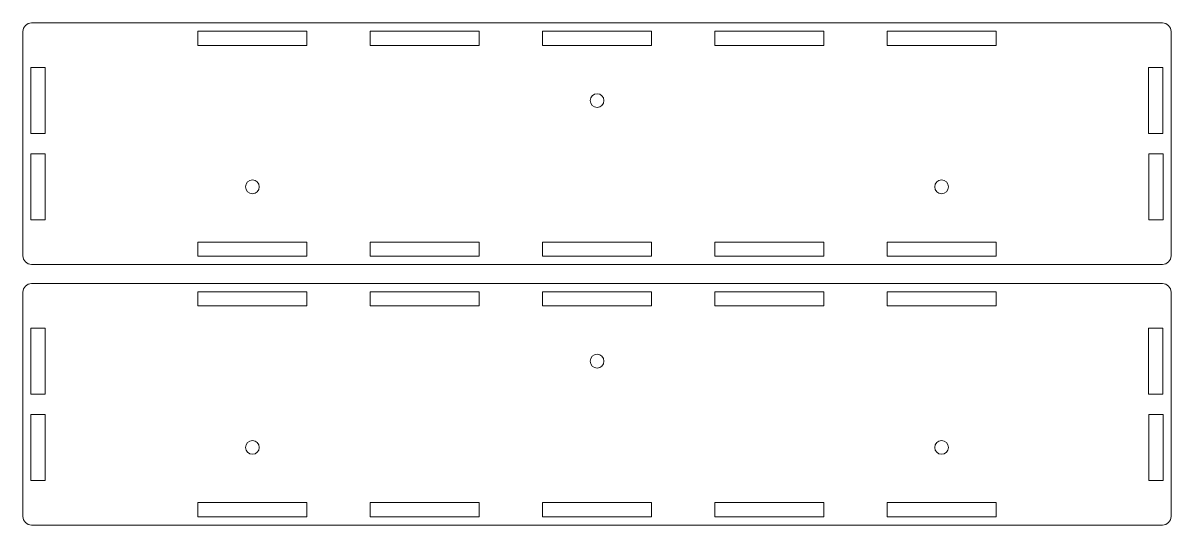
# Model space of a CAD drawing. Header units: centimetres. Extents: x -13.7 to 13, y -2.6 to 9.
import ezdxf

# ---------------------------------------------------------------- set-up
doc = ezdxf.new("R2010")
doc.units = ezdxf.units.CM
doc.header["$MEASUREMENT"] = 0
doc.layers.add('Layer 1', color=7, linetype='Continuous')

msp = doc.modelspace()

# ---------------------------------------------------------------- linework, layer by layer
at = {"layer": 'Layer 1', "color": 114, "lineweight": 20}
for points in [[(-9.59044, 8.48), (-7.06044, 8.48), (-7.06044, 8.81), (-9.59044, 8.81), (-9.59044, 8.48)], [(-5.58993, 8.48), (-3.05993, 8.48), (-3.05993, 8.81), (-5.58993, 8.81), (-5.58993, 8.48)], [(-1.59044, 8.48), (0.93956, 8.48), (0.93956, 8.81), (-1.59044, 8.81), (-1.59044, 8.48)], [(2.40803, 8.48), (4.93803, 8.48), (4.93803, 8.81), (2.40803, 8.81), (2.40803, 8.48)], [(6.4096, 8.48), (8.9396, 8.48), (8.9396, 8.81), (6.4096, 8.81), (6.4096, 8.48)], [(-9.59044, 3.59), (-7.06044, 3.59), (-7.06044, 3.92), (-9.59044, 3.92), (-9.59044, 3.59)], [(-5.58993, 3.59), (-3.05993, 3.59), (-3.05993, 3.92), (-5.58993, 3.92), (-5.58993, 3.59)], [(-1.59095, 3.59), (0.93905, 3.59), (0.93905, 3.92), (-1.59095, 3.92), (-1.59095, 3.59)], [(2.40803, 3.59), (4.93803, 3.59), (4.93803, 3.92), (2.40803, 3.92), (2.40803, 3.59)], [(6.40956, 3.59), (8.93956, 3.59), (8.93956, 3.92), (6.40956, 3.92), (6.40956, 3.59)], [(-9.59044, 2.4359), (-7.06044, 2.4359), (-7.06044, 2.7659), (-9.59044, 2.7659), (-9.59044, 2.4359)], [(-5.58993, 2.4359), (-3.05993, 2.4359), (-3.05993, 2.7659), (-5.58993, 2.7659), (-5.58993, 2.4359)], [(-1.59044, 2.4359), (0.93956, 2.4359), (0.93956, 2.7659), (-1.59044, 2.7659), (-1.59044, 2.4359)], [(2.40803, 2.4359), (4.93803, 2.4359), (4.93803, 2.7659), (2.40803, 2.7659), (2.40803, 2.4359)], [(6.4096, 2.4359), (8.9396, 2.4359), (8.9396, 2.7659), (6.4096, 2.7659), (6.4096, 2.4359)], [(-9.59044, -2.4541), (-7.06044, -2.4541), (-7.06044, -2.1241), (-9.59044, -2.1241), (-9.59044, -2.4541)], [(-5.58993, -2.4541), (-3.05993, -2.4541), (-3.05993, -2.1241), (-5.58993, -2.1241), (-5.58993, -2.4541)], [(-1.59095, -2.4541), (0.93905, -2.4541), (0.93905, -2.1241), (-1.59095, -2.1241), (-1.59095, -2.4541)], [(2.40803, -2.4541), (4.93803, -2.4541), (4.93803, -2.1241), (2.40803, -2.1241), (2.40803, -2.4541)], [(6.40956, -2.4541), (8.93956, -2.4541), (8.93956, -2.1241), (6.40956, -2.1241), (6.40956, -2.4541)]]:
    msp.add_lwpolyline(points, close=True, dxfattribs=at)
for centre in [(-0.32544, 7.2), (-8.32544, 5.2), (7.67456, 5.2), (-0.32544, 1.1559), (-8.32544, -0.8441), (7.67456, -0.8441)]:
    msp.add_ellipse(centre, major_axis=(0, 0.16), ratio=1, dxfattribs=at)
for points, knots in [([(-13.4519, 9), (-13.4519, 9), (12.8, 9), (12.8, 9), (12.8, 9), (12.91, 9), (13, 8.91), (13, 8.8), (13, 8.8), (13, 8.8), (13, 3.6), (13, 3.6), (13, 3.6), (13, 3.49), (12.91, 3.4), (12.8, 3.4), (12.8, 3.4), (12.8, 3.4), (-13.4519, 3.4), (-13.4519, 3.4), (-13.4519, 3.4), (-13.5619, 3.4), (-13.6519, 3.49), (-13.6519, 3.6), (-13.6519, 3.6), (-13.6519, 3.6), (-13.6519, 8.8), (-13.6519, 8.8), (-13.6519, 8.8), (-13.6519, 8.91), (-13.5619, 9), (-13.4519, 9)], [0, 0, 0, 0, 0.11111111, 0.11111111, 0.11111111, 0.11111111, 0.22222222, 0.22222222, 0.22222222, 0.22222222, 0.33333333, 0.33333333, 0.33333333, 0.33333333, 0.44444444, 0.44444444, 0.44444444, 0.44444444, 0.55555556, 0.55555556, 0.55555556, 0.55555556, 0.66666667, 0.66666667, 0.66666667, 0.66666667, 0.77777778, 0.77777778, 0.77777778, 0.77777778, 1, 1, 1, 1]), ([(-13.46591, 6.43657), (-13.46591, 6.43657), (-13.46591, 7.96657), (-13.46591, 7.96657), (-13.46591, 7.96657), (-13.46591, 7.96657), (-13.13591, 7.96657), (-13.13591, 7.96657), (-13.13591, 7.96657), (-13.13591, 7.96657), (-13.13591, 6.43657), (-13.13591, 6.43657), (-13.13591, 6.43657), (-13.13591, 6.43657), (-13.46591, 6.43657), (-13.46591, 6.43657)], [0, 0, 0, 0, 0.2, 0.2, 0.2, 0.2, 0.4, 0.4, 0.4, 0.4, 0.6, 0.6, 0.6, 0.6, 1, 1, 1, 1]), ([(12.48002, 6.43757), (12.48002, 6.43757), (12.48002, 7.96757), (12.48002, 7.96757), (12.48002, 7.96757), (12.48002, 7.96757), (12.81002, 7.96757), (12.81002, 7.96757), (12.81002, 7.96757), (12.81002, 7.96757), (12.81002, 6.43757), (12.81002, 6.43757), (12.81002, 6.43757), (12.81002, 6.43757), (12.48002, 6.43757), (12.48002, 6.43757)], [0, 0, 0, 0, 0.2, 0.2, 0.2, 0.2, 0.4, 0.4, 0.4, 0.4, 0.6, 0.6, 0.6, 0.6, 1, 1, 1, 1]), ([(-13.46639, 4.435), (-13.46639, 4.435), (-13.46639, 5.965), (-13.46639, 5.965), (-13.46639, 5.965), (-13.46639, 5.965), (-13.13639, 5.965), (-13.13639, 5.965), (-13.13639, 5.965), (-13.13639, 5.965), (-13.13639, 4.435), (-13.13639, 4.435), (-13.13639, 4.435), (-13.13639, 4.435), (-13.46639, 4.435), (-13.46639, 4.435)], [0, 0, 0, 0, 0.2, 0.2, 0.2, 0.2, 0.4, 0.4, 0.4, 0.4, 0.6, 0.6, 0.6, 0.6, 1, 1, 1, 1]), ([(12.485, 4.435), (12.485, 4.435), (12.485, 5.965), (12.485, 5.965), (12.485, 5.965), (12.485, 5.965), (12.815, 5.965), (12.815, 5.965), (12.815, 5.965), (12.815, 5.965), (12.815, 4.435), (12.815, 4.435), (12.815, 4.435), (12.815, 4.435), (12.485, 4.435), (12.485, 4.435)], [0, 0, 0, 0, 0.2, 0.2, 0.2, 0.2, 0.4, 0.4, 0.4, 0.4, 0.6, 0.6, 0.6, 0.6, 1, 1, 1, 1]), ([(-13.4519, 2.9559), (-13.4519, 2.9559), (12.8, 2.9559), (12.8, 2.9559), (12.8, 2.9559), (12.91, 2.9559), (13, 2.8659), (13, 2.7559), (13, 2.7559), (13, 2.7559), (13, -2.4441), (13, -2.4441), (13, -2.4441), (13, -2.5541), (12.91, -2.6441), (12.8, -2.6441), (12.8, -2.6441), (12.8, -2.6441), (-13.4519, -2.6441), (-13.4519, -2.6441), (-13.4519, -2.6441), (-13.5619, -2.6441), (-13.6519, -2.5541), (-13.6519, -2.4441), (-13.6519, -2.4441), (-13.6519, -2.4441), (-13.6519, 2.7559), (-13.6519, 2.7559), (-13.6519, 2.7559), (-13.6519, 2.8659), (-13.5619, 2.9559), (-13.4519, 2.9559)], [0, 0, 0, 0, 0.11111111, 0.11111111, 0.11111111, 0.11111111, 0.22222222, 0.22222222, 0.22222222, 0.22222222, 0.33333333, 0.33333333, 0.33333333, 0.33333333, 0.44444444, 0.44444444, 0.44444444, 0.44444444, 0.55555556, 0.55555556, 0.55555556, 0.55555556, 0.66666667, 0.66666667, 0.66666667, 0.66666667, 0.77777778, 0.77777778, 0.77777778, 0.77777778, 1, 1, 1, 1]), ([(-13.46591, 0.39247), (-13.46591, 0.39247), (-13.46591, 1.92247), (-13.46591, 1.92247), (-13.46591, 1.92247), (-13.46591, 1.92247), (-13.13591, 1.92247), (-13.13591, 1.92247), (-13.13591, 1.92247), (-13.13591, 1.92247), (-13.13591, 0.39247), (-13.13591, 0.39247), (-13.13591, 0.39247), (-13.13591, 0.39247), (-13.46591, 0.39247), (-13.46591, 0.39247)], [0, 0, 0, 0, 0.2, 0.2, 0.2, 0.2, 0.4, 0.4, 0.4, 0.4, 0.6, 0.6, 0.6, 0.6, 1, 1, 1, 1]), ([(12.48002, 0.39347), (12.48002, 0.39347), (12.48002, 1.92347), (12.48002, 1.92347), (12.48002, 1.92347), (12.48002, 1.92347), (12.81002, 1.92347), (12.81002, 1.92347), (12.81002, 1.92347), (12.81002, 1.92347), (12.81002, 0.39347), (12.81002, 0.39347), (12.81002, 0.39347), (12.81002, 0.39347), (12.48002, 0.39347), (12.48002, 0.39347)], [0, 0, 0, 0, 0.2, 0.2, 0.2, 0.2, 0.4, 0.4, 0.4, 0.4, 0.6, 0.6, 0.6, 0.6, 1, 1, 1, 1]), ([(-13.46639, -1.6091), (-13.46639, -1.6091), (-13.46639, -0.0791), (-13.46639, -0.0791), (-13.46639, -0.0791), (-13.46639, -0.0791), (-13.13639, -0.0791), (-13.13639, -0.0791), (-13.13639, -0.0791), (-13.13639, -0.0791), (-13.13639, -1.6091), (-13.13639, -1.6091), (-13.13639, -1.6091), (-13.13639, -1.6091), (-13.46639, -1.6091), (-13.46639, -1.6091)], [0, 0, 0, 0, 0.2, 0.2, 0.2, 0.2, 0.4, 0.4, 0.4, 0.4, 0.6, 0.6, 0.6, 0.6, 1, 1, 1, 1]), ([(12.485, -1.6091), (12.485, -1.6091), (12.485, -0.0791), (12.485, -0.0791), (12.485, -0.0791), (12.485, -0.0791), (12.815, -0.0791), (12.815, -0.0791), (12.815, -0.0791), (12.815, -0.0791), (12.815, -1.6091), (12.815, -1.6091), (12.815, -1.6091), (12.815, -1.6091), (12.485, -1.6091), (12.485, -1.6091)], [0, 0, 0, 0, 0.2, 0.2, 0.2, 0.2, 0.4, 0.4, 0.4, 0.4, 0.6, 0.6, 0.6, 0.6, 1, 1, 1, 1])]:
    msp.add_open_spline(points, degree=3, knots=knots, dxfattribs=at)

doc.saveas('drawing.dxf')
